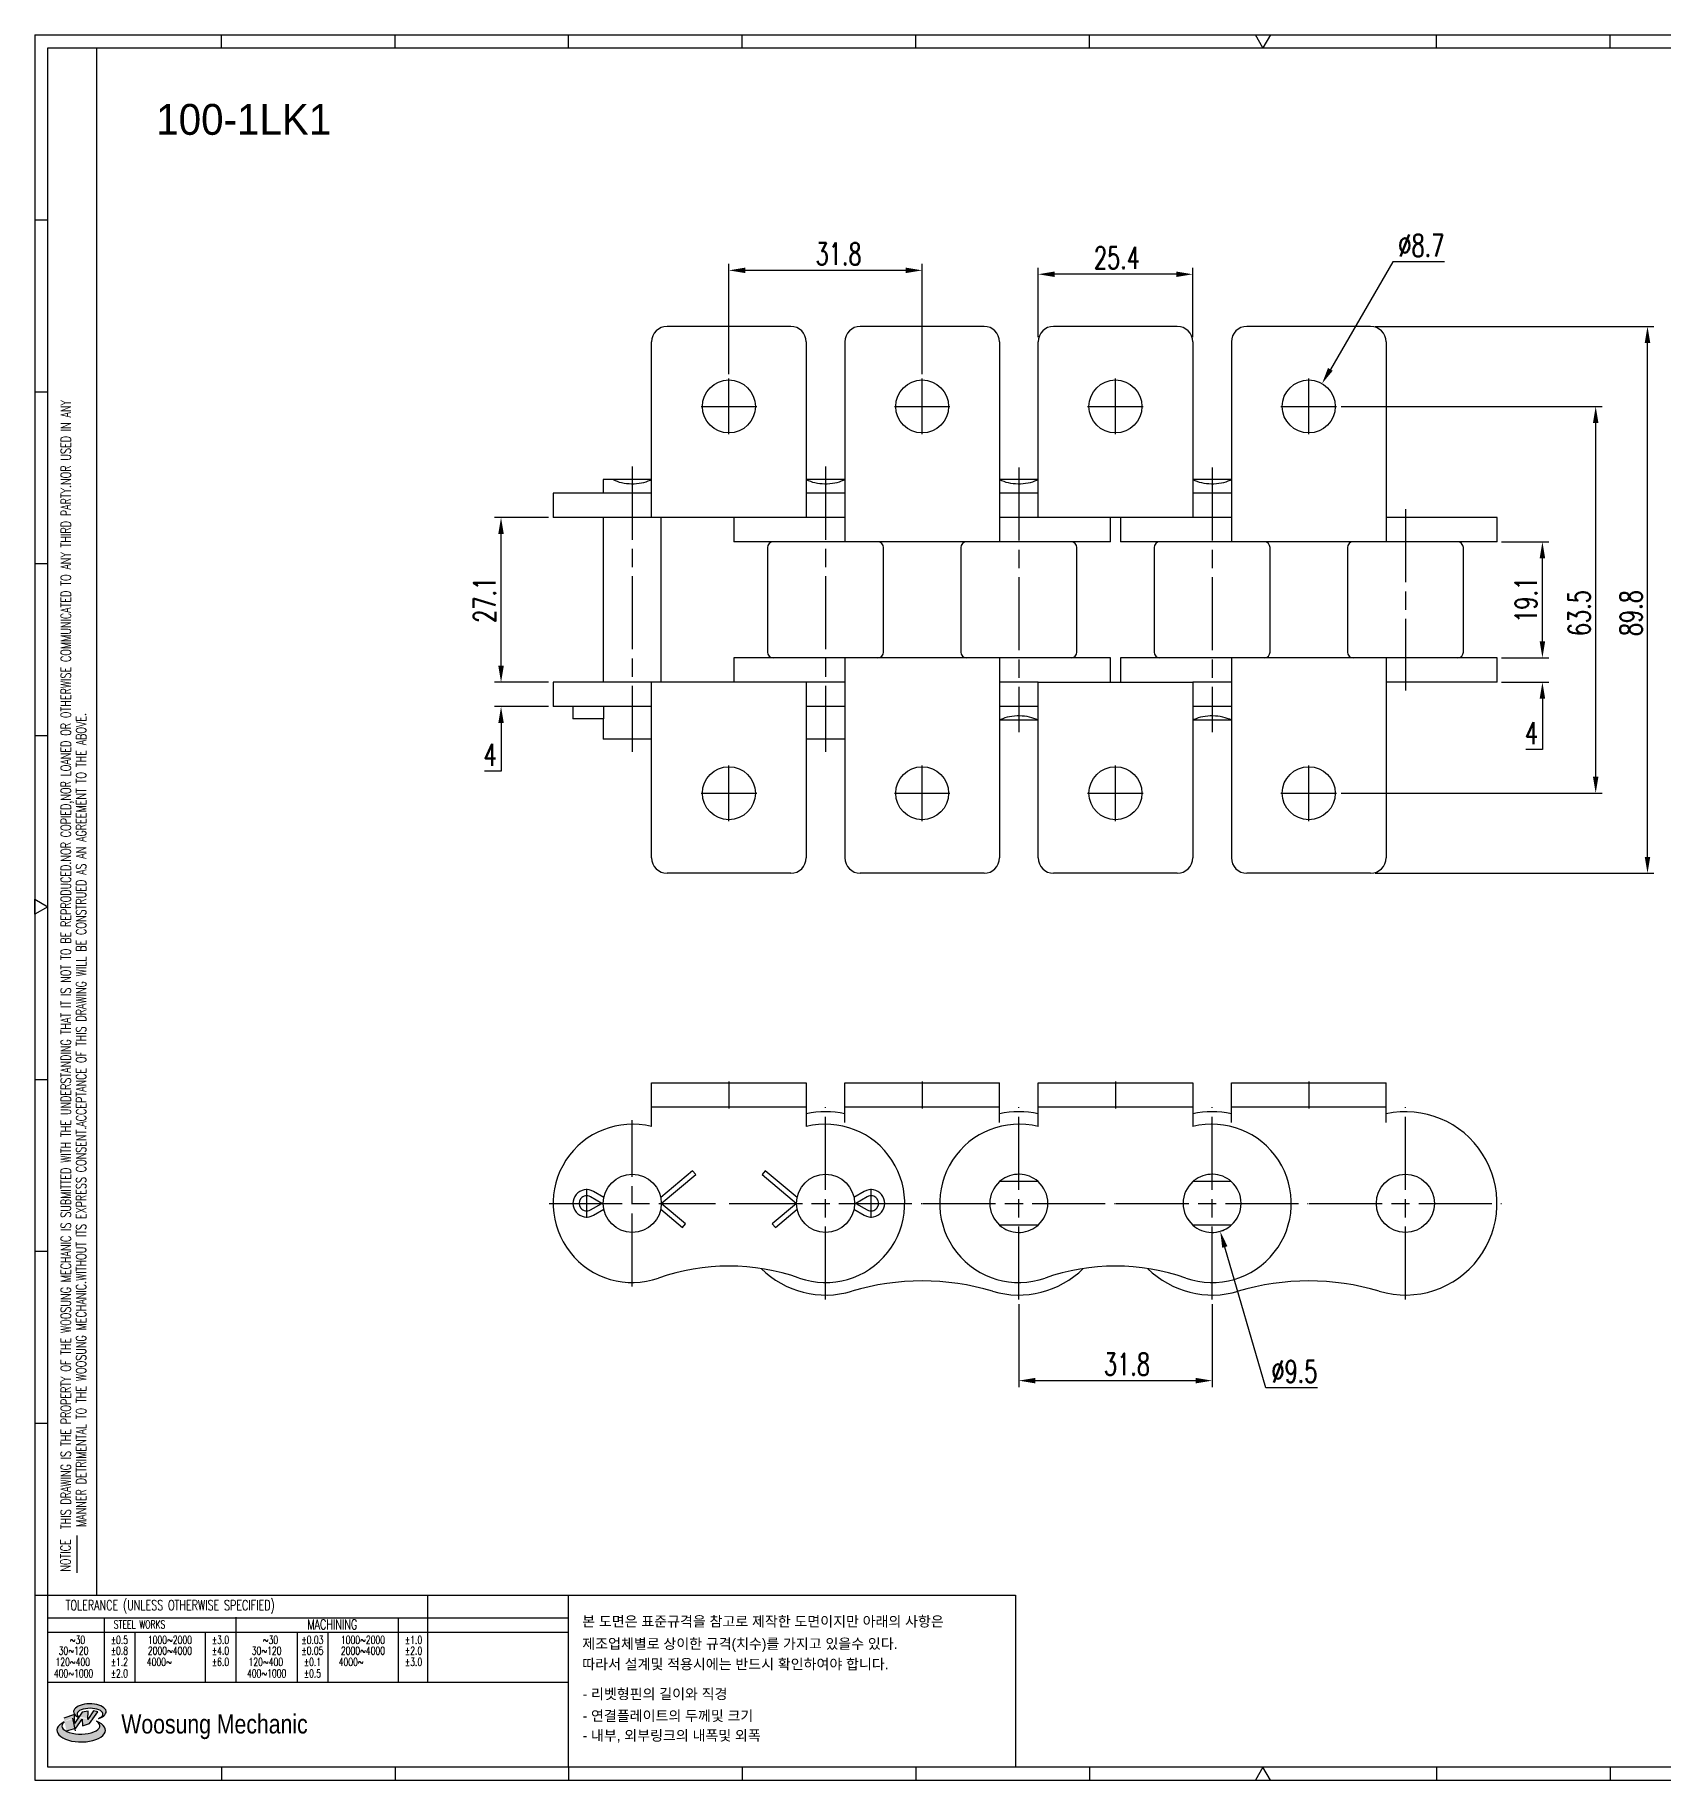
# Model space of a CAD drawing. Header units: millimetres. Extents: x 1614 to 2017, y 59 to 345.
# Drawn here: x 1613.8 to 1881.3, y 58.8 to 345.3 of the extents above; entities that cross this region are included whole.
import ezdxf
from ezdxf.enums import TextEntityAlignment as Align

# ---------------------------------------------------------------- set-up
doc = ezdxf.new("R2010")
doc.units = ezdxf.units.MM
doc.linetypes.add('AM_ISO08W050', pattern=[18, 12, -1.5, 3, -1.5])
doc.layers.get('Defpoints').update_dxf_attribs({"color": 80})
doc.layers.add('CL1', color=140, linetype='AM_ISO08W050', lineweight=25)
doc.layers.add('S-DIM', color=7, linetype='Continuous')
doc.layers.add('도면레이아웃', color=7, linetype='Continuous')
doc.styles.add('HKD_ST2', font='romans.shx', dxfattribs={"width": 0.7, "height": 4, "bigfont": '@extfont2.shx'})
doc.styles.add('HSG', font='SIMPLEX.shx', dxfattribs={"width": 0.7, "bigfont": 'HSG.shx'})
doc.styles.add('MtXpl_', font='Gulim.ttf')
doc.styles.add('SLDTEXTSTYLE4', font='arial.ttf', dxfattribs={"width": 0.8})
doc.dimstyles.new('AP1.5', dxfattribs={"dimscale": 1.5, "dimtxt": 2.4, "dimasz": 1.8, "dimexe": 0.7, "dimexo": 0.5, "dimgap": 0.6, "dimtad": 1, "dimtoh": 1, "dimdec": 1, "dimrnd": 0.01, "dimzin": 9, "dimdsep": 46, "dimtxsty": 'HSG', "dimcen": 0, "dimclrd": 251, "dimclre": 251, "dimclrt": 60, "dimazin": 2, "dimtp": 1, "dimtm": 1, "dimtfac": 0.5, "dimtdec": 1, "dimtofl": 0, "dimtmove": 0, "dimatfit": 3, "dimfxl": 0, "dimtvp": 1, "dimtolj": 2, "dimlwd": -1, "dimlwe": -1, "dimarcsym": 0})

# ---------------------------------------------------------------- blocks, each defined once
blk = doc.blocks.new('MAST')
at = {"layer": '도면레이아웃'}
h = blk.add_hatch(color=10, dxfattribs=at)
h.paths.add_polyline_path([(1.544, 35.177), (1.554, 34.966), (1.779, 35.034), (2.054, 35.422), (1.908, 35.446), (1.728, 35.167), (1.741, 35.439), (1.547, 35.405), (1.292, 35.041), (1.295, 35.33), (0.943, 35.208), (1.03, 34.8), (1.336, 34.885)])
edge = h.paths.add_edge_path()
edge.add_ellipse((1.795, 35.421), major_axis=(-0.53, 0), ratio=0.487785, start_angle=122.3607, end_angle=403.3957)
edge.add_line((1.411, 35.244), (1.419, 35.261))
edge.add_ellipse((1.798, 35.344), major_axis=(-0.423, 0), ratio=0.444396, start_angle=131.5898, end_angle=386.1941, ccw=False)
edge = h.paths.add_edge_path()
edge.add_ellipse((1.512, 34.815), major_axis=(-0.793, 0), ratio=0.480113, start_angle=314.6763, end_angle=590.8521)
edge.add_ellipse((1.501, 34.958), major_axis=(-0.62, 0), ratio=0.43311, start_angle=331.7024, end_angle=574.4249, ccw=False)
at = {"color": 140}
for p, q in [((0, 90.118), (80.15, 90.118)), ((0, 90.118), (0, 33.191)), ((0, 33.191), (80.15, 33.191))]:
    blk.add_line(p, q, dxfattribs=at)
for p, q in [((6.089, 89.693), (6.089, 90.118)), ((11.753, 89.693), (11.753, 90.118)), ((17.418, 89.693), (17.418, 90.118)), ((23.082, 89.693), (23.082, 90.118)), ((28.746, 89.693), (28.746, 90.118)), ((34.411, 89.693), (34.411, 90.118)), ((45.739, 89.693), (45.739, 90.118)), ((51.404, 89.693), (51.404, 90.118)), ((0, 84.085), (0.425, 84.085)), ((0, 78.478), (0.425, 78.478)), ((0, 72.87), (0.425, 72.87)), ((0, 67.262), (0.425, 67.262)), ((0, 56.047), (0.425, 56.047)), ((0, 50.439), (0.425, 50.439)), ((0, 44.832), (0.425, 44.832)), ((1.377, 39.947), (1.377, 41.174)), ((0, 39.224), (0.425, 39.224)), ((6.089, 33.616), (6.089, 33.191)), ((11.753, 33.616), (11.753, 33.191)), ((17.418, 33.616), (17.418, 33.191)), ((23.082, 33.616), (23.082, 33.191)), ((28.746, 33.616), (28.746, 33.191)), ((34.411, 33.616), (34.411, 33.191)), ((45.739, 33.616), (45.739, 33.191)), ((51.404, 33.616), (51.404, 33.191))]:
    blk.add_line(p, q)
at = {"color": 2}
for p, q in [((2.017, 39.224), (2.017, 89.693)), ((0.425, 39.224), (17.418, 39.224)), ((12.816, 39.224), (12.816, 36.382)), ((17.418, 33.616), (17.418, 39.224)), ((0.425, 38.487), (17.418, 38.487)), ((2.257, 38.487), (2.257, 36.382)), ((6.557, 38.5), (6.557, 36.382)), ((11.857, 38.487), (11.857, 36.382)), ((0.425, 38.012), (17.418, 38.012)), ((3.257, 38.012), (3.257, 36.382)), ((5.557, 38.012), (5.557, 36.382)), ((8.557, 38.012), (8.557, 36.382)), ((9.557, 38.026), (9.557, 36.382)), ((0.425, 36.382), (17.418, 36.382))]:
    blk.add_line(p, q, dxfattribs=at)
for points in [[(40.075, 89.693), (39.83, 90.118), (40.32, 90.118)], [(0.425, 61.679), (0, 61.433), (0, 61.924)], [(40.075, 33.616), (39.83, 33.191), (40.32, 33.191)]]:
    blk.add_lwpolyline(points, close=True)
at = {"color": 140}
blk.add_lwpolyline([(0.425, 89.693), (79.725, 89.693), (79.725, 33.616), (0.425, 33.616)], close=True, dxfattribs=at)
at = {"layer": '도면레이아웃'}
for p, q in [((1.295, 35.33), (0.943, 35.208)), ((1.547, 35.405), (1.292, 35.041)), ((1.292, 35.041), (1.295, 35.33)), ((1.741, 35.439), (1.547, 35.405)), ((1.908, 35.446), (1.728, 35.167)), ((1.728, 35.167), (1.741, 35.439)), ((1.779, 35.034), (2.054, 35.422)), ((2.054, 35.422), (1.908, 35.446)), ((1.03, 34.8), (1.336, 34.885)), ((1.224, 35.208), (1.311, 34.8)), ((1.224, 35.208), (1.224, 35.208)), ((1.336, 34.885), (1.544, 35.177)), ((1.419, 35.261), (1.411, 35.244)), ((1.544, 35.177), (1.554, 34.966)), ((1.554, 34.966), (1.779, 35.034))]:
    blk.add_line(p, q, dxfattribs=at)
for centre, major_axis, ratio, start_param, end_param in [((1.795, 35.421), (-0.53, 0), 0.487785, 2.135596, 7.040584), ((1.798, 35.344), (-0.423, 0), 0.444396, 2.296675, 6.740358), ((1.512, 34.815), (-0.793, 0), 0.480113, 5.492138, 10.312315), ((1.501, 34.958), (-0.62, 0), 0.43311, 5.789299, 10.025607)]:
    blk.add_ellipse(centre, major_axis=major_axis, ratio=ratio, start_param=start_param, end_param=end_param, dxfattribs=at)
at = {"color": 6, "style": 'HKD_ST2', "width": 0.7}
for s, p in [(' THIS DRAWING IS THE PROPERTY OF THE WOOSUNG MECHANIC IS SUBMITTED WITH THE UNDERSTANDING THAT IT IS NOT TO BE REPRODUCED.NOR COPIED,NOR LOANED OR OTHERWISE COMMUNICATED TO ANY THIRD PARTY.NOR USED IN ANY', (1.173, 41.217)), ('MANNER DETRIMENTAL TO THE WOOSUNG MECHANIC.WITHOUT ITS EXPRESS CONSENT.ACCEPTANCE OF THIS DRAWING WILL BE CONSTRUED AS AN AGREEMENT TO THE ABOVE.', (1.672, 41.447))]:
    blk.add_text(s, height=0.326266, rotation=90, dxfattribs=at).set_placement(p)
at = {"style": 'HKD_ST2', "width": 0.7}
blk.add_text('NOTICE', height=0.3263, rotation=90, dxfattribs=at).set_placement((1.163, 39.988))
blk.add_text('TOLERANCE (UNLESS OTHERWISE SPECIFIED)', height=0.32627, dxfattribs=at).set_placement((4.417, 38.896), align=Align.MIDDLE_CENTER)
at = {"color": 4, "style": 'HKD_ST2', "width": 0.7}
for s, height, p in [('STEEL WORKS', 0.26101, (3.416, 38.268)), ('MACHINING', 0.3263, (9.707, 38.27)), ('%%P0.5', 0.261, (2.757, 37.762)), ('%%P3.0', 0.261, (6.057, 37.762)), ('%%P0.03', 0.261, (9.057, 37.762)), ('%%P1.0', 0.261, (12.357, 37.762)), ('%%P0.8', 0.261, (2.757, 37.411)), ('%%P1.2', 0.261, (2.757, 37.045)), ('%%P4.0', 0.261, (6.057, 37.411)), ('%%P6.0', 0.261, (6.057, 37.045)), ('%%P0.05', 0.261, (9.057, 37.411)), ('%%P0.1', 0.261, (9.057, 37.045)), ('%%P2.0', 0.261, (12.357, 37.411)), ('%%P3.0', 0.261, (12.357, 37.045)), ('%%P2.0', 0.261, (2.757, 36.67)), ('%%P0.5', 0.261, (9.057, 36.67))]:
    blk.add_text(s, height=height, dxfattribs=at).set_placement(p, align=Align.MIDDLE)
for s, height, p in [('%%12630', 0.261, (1.389, 37.762)), ('1000%%1262000', 0.26101, (4.407, 37.762)), ('%%12630', 0.261, (7.689, 37.762)), ('1000%%1262000', 0.26101, (10.707, 37.762)), ('120%%126400', 0.26101, (1.237, 37.045)), ('30%%126120', 0.261, (1.263, 37.411)), ('4000%%126', 0.261, (4.061, 37.045)), ('2000%%1264000', 0.26101, (4.407, 37.411)), ('120%%126400', 0.26101, (7.537, 37.045)), ('30%%126120', 0.261, (7.563, 37.411)), ('4000%%126', 0.261, (10.321, 37.045)), ('2000%%1264000', 0.26101, (10.707, 37.411)), ('400%%1261000', 0.26101, (1.263, 36.67)), ('400%%1261000', 0.26101, (7.563, 36.67))]:
    blk.add_text(s, height=height, dxfattribs=at).set_placement(p, align=Align.MIDDLE_CENTER)
at = {"color": 1, "style": 'SLDTEXTSTYLE4', "width": 0.8}
blk.add_text('Woosung Mechanic', height=0.61957, dxfattribs=at).set_placement((2.822, 34.711))
blk = doc.blocks.new('*D2')
at = {"layer": 'Defpoints', "color": 0, "transparency": 16777216}
for p in [(1853.98, 243.03), (1861.44, 243.03), (1853.98, 239.03)]:
    blk.add_point(p, dxfattribs=at)
at = {"layer": 'S-DIM', "color": 251, "linetype": 'ByBlock', "transparency": 16777216}
for p, q in [((1861.44, 245.73), (1861.44, 248.43)), ((1854.73, 243.03), (1862.49, 243.03)), ((1854.73, 239.03), (1862.49, 239.03)), ((1861.44, 236.33), (1861.44, 227.97)), ((1861.44, 227.97), (1858.74, 227.97))]:
    blk.add_line(p, q, dxfattribs=at)
at = {"layer": 'S-DIM', "color": 251, "transparency": 16777216}
for points in [[(1860.99, 245.73), (1861.89, 245.73), (1861.44, 243.03)], [(1860.99, 236.33), (1861.89, 236.33), (1861.44, 239.03)]]:
    blk.add_solid(points, dxfattribs=at)
at = {"layer": 'S-DIM', "color": 60, "transparency": 16777216, "insert": (1859.64, 230.67), "char_height": 3.6, "attachment_point": 5, "style": 'HSG'}
blk.add_mtext('\\A2;4', dxfattribs=at)
blk = doc.blocks.new('*D3')
at = {"layer": 'Defpoints', "color": 0, "transparency": 16777216}
for p in [(1853.98, 262.08), (1861.44, 262.08), (1853.98, 243.03)]:
    blk.add_point(p, dxfattribs=at)
at = {"layer": 'S-DIM', "color": 251, "linetype": 'ByBlock', "transparency": 16777216}
for p, q in [((1854.73, 262.08), (1862.49, 262.08)), ((1861.44, 245.73), (1861.44, 259.38)), ((1854.73, 243.03), (1862.49, 243.03))]:
    blk.add_line(p, q, dxfattribs=at)
at = {"layer": 'S-DIM', "color": 251, "transparency": 16777216}
for points in [[(1860.99, 259.38), (1861.89, 259.38), (1861.44, 262.08)], [(1860.99, 245.73), (1861.89, 245.73), (1861.44, 243.03)]]:
    blk.add_solid(points, dxfattribs=at)
at = {"layer": 'S-DIM', "color": 60, "transparency": 16777216, "insert": (1858.74, 252.56), "char_height": 3.6, "attachment_point": 5, "rotation": 90, "style": 'HSG'}
blk.add_mtext('\\A2;19.1', dxfattribs=at)
blk = doc.blocks.new('*D4')
at = {"layer": 'Defpoints', "color": 0, "transparency": 16777216}
for p in [(1827.62, 284.31), (1870.19, 284.31), (1827.62, 220.81)]:
    blk.add_point(p, dxfattribs=at)
at = {"layer": 'S-DIM', "color": 251, "linetype": 'ByBlock', "transparency": 16777216}
for p, q in [((1828.37, 284.31), (1871.24, 284.31)), ((1870.19, 223.51), (1870.19, 281.61)), ((1828.37, 220.81), (1871.24, 220.81))]:
    blk.add_line(p, q, dxfattribs=at)
at = {"layer": 'S-DIM', "color": 251, "transparency": 16777216}
for points in [[(1869.74, 281.61), (1870.64, 281.61), (1870.19, 284.31)], [(1869.74, 223.51), (1870.64, 223.51), (1870.19, 220.81)]]:
    blk.add_solid(points, dxfattribs=at)
at = {"layer": 'S-DIM', "color": 60, "transparency": 16777216, "insert": (1867.49, 250.38), "char_height": 3.6, "attachment_point": 5, "rotation": 90, "style": 'HSG'}
blk.add_mtext('\\A2;63.5', dxfattribs=at)
blk = doc.blocks.new('*D5')
at = {"layer": 'Defpoints', "color": 0, "transparency": 16777216}
for p in [(1833.21, 297.46), (1878.7, 297.46), (1833.21, 207.66)]:
    blk.add_point(p, dxfattribs=at)
at = {"layer": 'S-DIM', "color": 251, "linetype": 'ByBlock', "transparency": 16777216}
for p, q in [((1833.96, 297.46), (1879.75, 297.46)), ((1878.7, 210.36), (1878.7, 294.76)), ((1833.96, 207.66), (1879.75, 207.66))]:
    blk.add_line(p, q, dxfattribs=at)
at = {"layer": 'S-DIM', "color": 251, "transparency": 16777216}
for points in [[(1878.25, 294.76), (1879.15, 294.76), (1878.7, 297.46)], [(1878.25, 210.36), (1879.15, 210.36), (1878.7, 207.66)]]:
    blk.add_solid(points, dxfattribs=at)
at = {"layer": 'S-DIM', "color": 60, "transparency": 16777216, "insert": (1876, 250.38), "char_height": 3.6, "attachment_point": 5, "rotation": 90, "style": 'HSG'}
blk.add_mtext('\\A2;89.8', dxfattribs=at)
blk = doc.blocks.new('*D6')
at = {"layer": 'Defpoints', "color": 0, "transparency": 16777216}
for p in [(1778.6, 306.02), (1778.6, 294.92), (1804, 294.92)]:
    blk.add_point(p, dxfattribs=at)
at = {"layer": 'S-DIM', "color": 251, "linetype": 'ByBlock', "transparency": 16777216}
for p, q in [((1778.6, 295.67), (1778.6, 307.07)), ((1804, 295.67), (1804, 307.07)), ((1801.3, 306.02), (1781.3, 306.02))]:
    blk.add_line(p, q, dxfattribs=at)
at = {"layer": 'S-DIM', "color": 251, "transparency": 16777216}
for points in [[(1781.3, 306.47), (1781.3, 305.57), (1778.6, 306.02)], [(1801.3, 306.47), (1801.3, 305.57), (1804, 306.02)]]:
    blk.add_solid(points, dxfattribs=at)
at = {"layer": 'S-DIM', "color": 60, "transparency": 16777216, "insert": (1791.54, 308.72), "char_height": 3.6, "attachment_point": 5, "style": 'HSG'}
blk.add_mtext('\\A2;25.4', dxfattribs=at)
blk = doc.blocks.new('*D7')
at = {"layer": 'Defpoints', "color": 0, "transparency": 16777216}
for p in [(1690.37, 239.03), (1698.93, 239.03), (1698.93, 235.03)]:
    blk.add_point(p, dxfattribs=at)
at = {"layer": 'S-DIM', "color": 251, "linetype": 'ByBlock', "transparency": 16777216}
for p, q in [((1690.37, 241.73), (1690.37, 244.43)), ((1698.18, 239.03), (1689.32, 239.03)), ((1698.18, 235.03), (1689.32, 235.03)), ((1690.37, 232.33), (1690.37, 224.42)), ((1690.37, 224.42), (1687.67, 224.42))]:
    blk.add_line(p, q, dxfattribs=at)
at = {"layer": 'S-DIM', "color": 251, "transparency": 16777216}
for points in [[(1689.92, 241.73), (1690.82, 241.73), (1690.37, 239.03)], [(1689.92, 232.33), (1690.82, 232.33), (1690.37, 235.03)]]:
    blk.add_solid(points, dxfattribs=at)
at = {"layer": 'S-DIM', "color": 60, "transparency": 16777216, "insert": (1688.57, 227.12), "char_height": 3.6, "attachment_point": 5, "style": 'HSG'}
blk.add_mtext('\\A2;4', dxfattribs=at)
blk = doc.blocks.new('*D8')
at = {"layer": 'Defpoints', "color": 0, "transparency": 16777216}
for p in [(1690.37, 266.08), (1698.93, 266.08), (1698.93, 239.03)]:
    blk.add_point(p, dxfattribs=at)
at = {"layer": 'S-DIM', "color": 251, "linetype": 'ByBlock', "transparency": 16777216}
for p, q in [((1698.18, 266.08), (1689.32, 266.08)), ((1690.37, 241.73), (1690.37, 263.38)), ((1698.18, 239.03), (1689.32, 239.03))]:
    blk.add_line(p, q, dxfattribs=at)
at = {"layer": 'S-DIM', "color": 251, "transparency": 16777216}
for points in [[(1689.92, 263.38), (1690.82, 263.38), (1690.37, 266.08)], [(1689.92, 241.73), (1690.82, 241.73), (1690.37, 239.03)]]:
    blk.add_solid(points, dxfattribs=at)
at = {"layer": 'S-DIM', "color": 60, "transparency": 16777216, "insert": (1687.67, 252.56), "char_height": 3.6, "attachment_point": 5, "rotation": 90, "style": 'HSG'}
blk.add_mtext('\\A2;27.1', dxfattribs=at)
blk = doc.blocks.new('*D9')
at = {"layer": 'Defpoints', "color": 0, "transparency": 16777216}
for p in [(1775.43, 137.66), (1807.18, 137.66), (1807.18, 124.35)]:
    blk.add_point(p, dxfattribs=at)
at = {"layer": 'S-DIM', "color": 251, "linetype": 'ByBlock', "transparency": 16777216}
for p, q in [((1775.43, 136.91), (1775.43, 123.3)), ((1807.18, 136.91), (1807.18, 123.3)), ((1778.13, 124.35), (1804.48, 124.35))]:
    blk.add_line(p, q, dxfattribs=at)
at = {"layer": 'S-DIM', "color": 251, "transparency": 16777216}
for points in [[(1778.13, 124.8), (1778.13, 123.9), (1775.43, 124.35)], [(1804.48, 124.8), (1804.48, 123.9), (1807.18, 124.35)]]:
    blk.add_solid(points, dxfattribs=at)
at = {"layer": 'S-DIM', "color": 60, "transparency": 16777216, "insert": (1793.19, 127.05), "char_height": 3.6, "attachment_point": 5, "style": 'HSG'}
blk.add_mtext('\\A2;31.8', dxfattribs=at)
blk = doc.blocks.new('*D14')
at = {"layer": 'Defpoints', "color": 0, "transparency": 16777216}
for p in [(1805.84, 158.04), (1808.51, 148.88)]:
    blk.add_point(p, dxfattribs=at)
at = {"layer": 'S-DIM', "color": 251, "linetype": 'ByBlock', "transparency": 16777216}
for p, q in [((1816.02, 123.16), (1809.27, 146.29)), ((1824.48, 123.16), (1816.02, 123.16))]:
    blk.add_line(p, q, dxfattribs=at)
blk.add_arc((1807.18, 153.46), 4.77, 273.6656, 302.4009, dxfattribs=at)
at = {"layer": 'S-DIM', "color": 251, "transparency": 16777216}
blk.add_solid([(1809.7, 146.42), (1808.84, 146.16), (1808.51, 148.88)], dxfattribs=at)
at = {"layer": 'S-DIM', "color": 60, "transparency": 16777216, "insert": (1820.7, 125.86), "char_height": 3.6, "attachment_point": 5, "style": 'HSG'}
blk.add_mtext('\\A2;∅9.5', dxfattribs=at)
blk = doc.blocks.new('*D15')
at = {"layer": 'Defpoints', "color": 0, "transparency": 16777216}
for p in [(1825.24, 288.07), (1820.86, 280.55)]:
    blk.add_point(p, dxfattribs=at)
at = {"layer": 'S-DIM', "color": 251, "linetype": 'ByBlock', "transparency": 16777216}
for p, q in [((1836.87, 308.05), (1826.6, 290.4)), ((1845.33, 308.05), (1836.87, 308.05))]:
    blk.add_line(p, q, dxfattribs=at)
at = {"layer": 'S-DIM', "color": 251, "transparency": 16777216}
blk.add_solid([(1826.21, 290.63), (1826.99, 290.18), (1825.24, 288.07)], dxfattribs=at)
at = {"layer": 'S-DIM', "color": 60, "transparency": 16777216, "insert": (1841.55, 310.75), "char_height": 3.6, "attachment_point": 5, "style": 'HSG'}
blk.add_mtext('\\A2;∅8.7', dxfattribs=at)
blk = doc.blocks.new('*D16')
at = {"layer": 'Defpoints', "color": 0, "transparency": 16777216}
for p in [(1727.8, 306.66), (1727.8, 288.88), (1759.55, 288.88)]:
    blk.add_point(p, dxfattribs=at)
at = {"layer": 'S-DIM', "color": 251, "linetype": 'ByBlock', "transparency": 16777216}
for p, q in [((1727.8, 289.63), (1727.8, 307.71)), ((1756.85, 306.66), (1730.5, 306.66)), ((1759.55, 289.63), (1759.55, 307.71))]:
    blk.add_line(p, q, dxfattribs=at)
at = {"layer": 'S-DIM', "color": 251, "transparency": 16777216}
for points in [[(1730.5, 307.11), (1730.5, 306.21), (1727.8, 306.66)], [(1756.85, 307.11), (1756.85, 306.21), (1759.55, 306.66)]]:
    blk.add_solid(points, dxfattribs=at)
at = {"layer": 'S-DIM', "color": 60, "transparency": 16777216, "insert": (1745.82, 309.36), "char_height": 3.6, "attachment_point": 5, "style": 'HSG'}
blk.add_mtext('\\A2;31.8', dxfattribs=at)

msp = doc.modelspace()

# ---------------------------------------------------------------- linework, layer by layer
for p, q in [((1737.96, 297.46), (1717.64, 297.46)), ((1769.71, 297.46), (1749.39, 297.46)), ((1801.46, 297.46), (1781.14, 297.46)), ((1833.21, 297.46), (1812.89, 297.46)), ((1715.1, 266.08), (1715.1, 294.92)), ((1740.5, 294.92), (1740.5, 266.08)), ((1746.85, 294.92), (1746.85, 262.08)), ((1772.25, 294.92), (1772.25, 262.08)), ((1778.6, 266.08), (1778.6, 294.92)), ((1804, 294.92), (1804, 266.08)), ((1810.35, 294.92), (1810.35, 262.08)), ((1835.75, 294.92), (1835.75, 262.08)), ((1715.08, 272.31), (1707.16, 272.31)), ((1707.16, 272.31), (1707.16, 270.08)), ((1708.77, 272.31), (1709.09, 272.16)), ((1714.9, 272.22), (1715.08, 272.31)), ((1740.52, 272.31), (1740.84, 272.16)), ((1746.83, 272.31), (1740.52, 272.31)), ((1746.65, 272.22), (1746.83, 272.31)), ((1772.27, 272.31), (1772.59, 272.16)), ((1778.58, 272.31), (1772.27, 272.31)), ((1778.4, 272.22), (1778.58, 272.31)), ((1804.02, 272.31), (1804.34, 272.16)), ((1810.33, 272.31), (1804.02, 272.31)), ((1810.15, 272.22), (1810.33, 272.31)), ((1715.1, 270.08), (1698.93, 270.08)), ((1698.93, 270.08), (1698.93, 266.08)), ((1709.09, 272.16), (1709.44, 272.02)), ((1709.44, 272.02), (1709.8, 271.91)), ((1709.8, 271.91), (1710.18, 271.81)), ((1710.18, 271.81), (1710.58, 271.73)), ((1710.58, 271.73), (1710.98, 271.68)), ((1710.98, 271.68), (1711.39, 271.64)), ((1711.39, 271.64), (1711.81, 271.62)), ((1711.81, 271.62), (1712.22, 271.63)), ((1712.22, 271.63), (1712.64, 271.65)), ((1712.64, 271.65), (1713.05, 271.7)), ((1713.05, 271.7), (1713.45, 271.76)), ((1713.45, 271.76), (1713.83, 271.85)), ((1713.83, 271.85), (1714.21, 271.96)), ((1714.21, 271.96), (1714.56, 272.08)), ((1714.56, 272.08), (1714.9, 272.22)), ((1746.85, 270.08), (1740.5, 270.08)), ((1740.84, 272.16), (1741.19, 272.02)), ((1741.19, 272.02), (1741.55, 271.91)), ((1741.55, 271.91), (1741.93, 271.81)), ((1741.93, 271.81), (1742.33, 271.73)), ((1742.33, 271.73), (1742.73, 271.68)), ((1742.73, 271.68), (1743.14, 271.64)), ((1743.14, 271.64), (1743.56, 271.62)), ((1743.56, 271.62), (1743.97, 271.63)), ((1743.97, 271.63), (1744.39, 271.65)), ((1744.39, 271.65), (1744.8, 271.7)), ((1744.8, 271.7), (1745.2, 271.76)), ((1745.2, 271.76), (1745.58, 271.85)), ((1745.58, 271.85), (1745.96, 271.96)), ((1745.96, 271.96), (1746.31, 272.08)), ((1746.31, 272.08), (1746.65, 272.22)), ((1778.6, 270.08), (1772.25, 270.08)), ((1772.59, 272.16), (1772.94, 272.02)), ((1772.94, 272.02), (1773.3, 271.91)), ((1773.3, 271.91), (1773.68, 271.81)), ((1773.68, 271.81), (1774.08, 271.73)), ((1774.08, 271.73), (1774.48, 271.68)), ((1774.48, 271.68), (1774.89, 271.64)), ((1774.89, 271.64), (1775.31, 271.62)), ((1775.31, 271.62), (1775.72, 271.63)), ((1775.72, 271.63), (1776.14, 271.65)), ((1776.14, 271.65), (1776.55, 271.7)), ((1776.55, 271.7), (1776.95, 271.76)), ((1776.95, 271.76), (1777.33, 271.85)), ((1777.33, 271.85), (1777.71, 271.96)), ((1777.71, 271.96), (1778.06, 272.08)), ((1778.06, 272.08), (1778.4, 272.22)), ((1810.35, 270.08), (1804, 270.08)), ((1804.34, 272.16), (1804.69, 272.02)), ((1804.69, 272.02), (1805.05, 271.91)), ((1805.05, 271.91), (1805.43, 271.81)), ((1805.43, 271.81), (1805.83, 271.73)), ((1805.83, 271.73), (1806.23, 271.68)), ((1806.23, 271.68), (1806.64, 271.64)), ((1806.64, 271.64), (1807.06, 271.62)), ((1807.06, 271.62), (1807.47, 271.63)), ((1807.47, 271.63), (1807.89, 271.65)), ((1807.89, 271.65), (1808.3, 271.7)), ((1808.3, 271.7), (1808.7, 271.76)), ((1808.7, 271.76), (1809.08, 271.85)), ((1809.08, 271.85), (1809.46, 271.96)), ((1809.46, 271.96), (1809.81, 272.08)), ((1809.81, 272.08), (1810.15, 272.22)), ((1740.5, 266.08), (1698.93, 266.08)), ((1707.16, 266.08), (1707.16, 239.03)), ((1716.7, 239.03), (1716.7, 266.08)), ((1728.63, 266.08), (1728.63, 262.08)), ((1746.85, 266.08), (1740.5, 266.08)), ((1778.6, 266.08), (1772.25, 266.08)), ((1804, 266.08), (1778.6, 266.08)), ((1790.48, 262.08), (1790.48, 266.08)), ((1792.13, 266.08), (1792.13, 262.08)), ((1810.35, 266.08), (1804, 266.08)), ((1853.98, 266.08), (1835.75, 266.08)), ((1853.98, 262.08), (1853.98, 266.08)), ((1790.48, 262.08), (1728.63, 262.08)), ((1734.15, 261.13), (1734.15, 243.99)), ((1753.2, 243.99), (1753.2, 261.13)), ((1765.9, 261.13), (1765.9, 243.99)), ((1784.95, 243.99), (1784.95, 261.13)), ((1853.98, 262.08), (1792.13, 262.08)), ((1797.65, 261.13), (1797.65, 243.99)), ((1816.7, 243.99), (1816.7, 261.13)), ((1829.4, 261.13), (1829.4, 243.99)), ((1848.45, 243.99), (1848.45, 261.13)), ((1728.63, 243.03), (1728.63, 239.03)), ((1790.48, 243.03), (1728.63, 243.03)), ((1746.85, 243.03), (1746.85, 210.2)), ((1772.25, 243.03), (1772.25, 210.2)), ((1790.48, 239.03), (1790.48, 243.03)), ((1792.13, 243.03), (1792.13, 239.03)), ((1853.98, 243.03), (1792.13, 243.03)), ((1810.35, 243.03), (1810.35, 210.2)), ((1835.75, 243.03), (1835.75, 210.2)), ((1853.98, 239.03), (1853.98, 243.03)), ((1740.5, 239.03), (1698.93, 239.03)), ((1698.93, 239.03), (1698.93, 235.03)), ((1715.1, 210.2), (1715.1, 239.03)), ((1746.85, 239.03), (1740.5, 239.03)), ((1740.5, 239.03), (1740.5, 210.2)), ((1778.6, 239.03), (1772.25, 239.03)), ((1778.6, 210.2), (1778.6, 239.03)), ((1778.6, 239.03), (1804, 239.03)), ((1810.35, 239.03), (1804, 239.03)), ((1804, 239.03), (1804, 210.2)), ((1853.98, 239.03), (1835.75, 239.03)), ((1715.1, 235.03), (1698.93, 235.03)), ((1702.19, 235.03), (1702.19, 233.03)), ((1707.26, 233.03), (1707.26, 235.03)), ((1746.85, 235.03), (1740.5, 235.03)), ((1778.6, 235.03), (1772.25, 235.03)), ((1810.35, 235.03), (1804, 235.03)), ((1707.26, 233.03), (1702.19, 233.03)), ((1707.16, 233.03), (1707.16, 229.71)), ((1772.45, 232.9), (1772.27, 232.81)), ((1778.58, 232.81), (1772.27, 232.81)), ((1772.79, 233.04), (1772.45, 232.9)), ((1773.14, 233.16), (1772.79, 233.04)), ((1773.52, 233.27), (1773.14, 233.16)), ((1773.9, 233.35), (1773.52, 233.27)), ((1774.3, 233.42), (1773.9, 233.35)), ((1774.71, 233.47), (1774.3, 233.42)), ((1775.13, 233.49), (1774.71, 233.47)), ((1775.54, 233.5), (1775.13, 233.49)), ((1775.96, 233.48), (1775.54, 233.5)), ((1776.37, 233.44), (1775.96, 233.48)), ((1776.77, 233.39), (1776.37, 233.44)), ((1777.17, 233.31), (1776.77, 233.39)), ((1777.55, 233.21), (1777.17, 233.31)), ((1777.91, 233.09), (1777.55, 233.21)), ((1778.26, 232.96), (1777.91, 233.09)), ((1778.58, 232.81), (1778.26, 232.96)), ((1804.2, 232.9), (1804.02, 232.81)), ((1810.33, 232.81), (1804.02, 232.81)), ((1804.54, 233.04), (1804.2, 232.9)), ((1804.89, 233.16), (1804.54, 233.04)), ((1805.27, 233.27), (1804.89, 233.16)), ((1805.65, 233.35), (1805.27, 233.27)), ((1806.05, 233.42), (1805.65, 233.35)), ((1806.46, 233.47), (1806.05, 233.42)), ((1806.88, 233.49), (1806.46, 233.47)), ((1807.29, 233.5), (1806.88, 233.49)), ((1807.71, 233.48), (1807.29, 233.5)), ((1808.12, 233.44), (1807.71, 233.48)), ((1808.52, 233.39), (1808.12, 233.44)), ((1808.92, 233.31), (1808.52, 233.39)), ((1809.3, 233.21), (1808.92, 233.31)), ((1809.66, 233.09), (1809.3, 233.21)), ((1810.01, 232.96), (1809.66, 233.09)), ((1810.33, 232.81), (1810.01, 232.96)), ((1715.1, 229.71), (1707.16, 229.71)), ((1746.85, 229.71), (1740.5, 229.71)), ((1737.96, 207.66), (1717.64, 207.66)), ((1769.71, 207.66), (1749.39, 207.66)), ((1801.46, 207.66), (1781.14, 207.66)), ((1833.21, 207.66), (1812.89, 207.66)), ((1715.1, 173.26), (1740.5, 173.26)), ((1715.1, 166.07), (1715.1, 173.26)), ((1740.5, 173.26), (1740.5, 166.07)), ((1746.85, 166.72), (1746.85, 173.26)), ((1746.85, 173.26), (1772.25, 173.26)), ((1772.25, 166.72), (1772.25, 173.26)), ((1778.6, 166.07), (1778.6, 173.26)), ((1778.6, 173.26), (1804, 173.26)), ((1804, 173.26), (1804, 166.07)), ((1810.35, 166.72), (1810.35, 173.26)), ((1810.35, 173.26), (1835.75, 173.26)), ((1835.75, 166.72), (1835.75, 173.26)), ((1740.5, 169.26), (1715.1, 169.26)), ((1772.25, 169.26), (1746.85, 169.26)), ((1804, 169.26), (1778.6, 169.26)), ((1835.75, 169.26), (1810.35, 169.26)), ((1721.83, 158.82), (1716.6, 154.43)), ((1716.7, 153.46), (1722.35, 158.2)), ((1722.35, 158.2), (1721.83, 158.82)), ((1733.77, 158.82), (1733.25, 158.2)), ((1733.25, 158.2), (1738.91, 153.46)), ((1739.01, 154.43), (1733.77, 158.82)), ((1773.14, 157.65), (1772.79, 157.44)), ((1773.52, 157.83), (1773.14, 157.65)), ((1773.9, 157.98), (1773.52, 157.83)), ((1774.3, 158.1), (1773.9, 157.98)), ((1774.71, 158.18), (1774.3, 158.1)), ((1775.13, 158.22), (1774.71, 158.18)), ((1775.54, 158.23), (1775.13, 158.22)), ((1775.96, 158.2), (1775.54, 158.23)), ((1776.37, 158.14), (1775.96, 158.2)), ((1776.77, 158.04), (1776.37, 158.14)), ((1777.17, 157.9), (1776.77, 158.04)), ((1777.55, 157.73), (1777.17, 157.9)), ((1777.91, 157.53), (1777.55, 157.73)), ((1804.89, 157.65), (1804.54, 157.44)), ((1805.27, 157.83), (1804.89, 157.65)), ((1805.65, 157.98), (1805.27, 157.83)), ((1806.05, 158.1), (1805.65, 157.98)), ((1806.46, 158.18), (1806.05, 158.1)), ((1806.88, 158.22), (1806.46, 158.18)), ((1807.29, 158.23), (1806.88, 158.22)), ((1807.71, 158.2), (1807.29, 158.23)), ((1808.12, 158.14), (1807.71, 158.2)), ((1808.52, 158.04), (1808.12, 158.14)), ((1808.92, 157.9), (1808.52, 158.04)), ((1809.3, 157.73), (1808.92, 157.9)), ((1809.66, 157.53), (1809.3, 157.73)), ((1707.26, 154.43), (1705.56, 155.41)), ((1750.04, 155.41), (1748.35, 154.43)), ((1772.45, 157.19), (1772.27, 157.04)), ((1778.58, 157.04), (1772.27, 157.04)), ((1772.79, 157.44), (1772.45, 157.19)), ((1778.26, 157.3), (1777.91, 157.53)), ((1778.58, 157.04), (1778.26, 157.3)), ((1804.2, 157.19), (1804.02, 157.04)), ((1810.33, 157.04), (1804.02, 157.04)), ((1804.54, 157.44), (1804.2, 157.19)), ((1810.01, 157.3), (1809.66, 157.53)), ((1810.33, 157.04), (1810.01, 157.3)), ((1706.93, 153.46), (1705.06, 154.54)), ((1705.06, 152.38), (1706.93, 153.46)), ((1705.56, 151.51), (1707.26, 152.49)), ((1716.6, 152.49), (1720.16, 149.5)), ((1720.68, 150.12), (1716.7, 153.46)), ((1738.91, 153.46), (1734.92, 150.12)), ((1735.44, 149.5), (1739.01, 152.49)), ((1748.35, 152.49), (1750.04, 151.51)), ((1750.54, 154.54), (1748.67, 153.46)), ((1748.67, 153.46), (1750.54, 152.38)), ((1720.16, 149.5), (1720.68, 150.12)), ((1734.92, 150.12), (1735.44, 149.5)), ((1772.27, 149.88), (1772.59, 149.62)), ((1778.58, 149.88), (1772.27, 149.88)), ((1772.59, 149.62), (1772.94, 149.39)), ((1772.94, 149.39), (1773.3, 149.19)), ((1773.3, 149.19), (1773.68, 149.02)), ((1773.68, 149.02), (1774.08, 148.89)), ((1776.95, 148.94), (1777.33, 149.09)), ((1777.33, 149.09), (1777.71, 149.27)), ((1777.71, 149.27), (1778.06, 149.49)), ((1778.06, 149.49), (1778.4, 149.73)), ((1778.4, 149.73), (1778.58, 149.88)), ((1804.02, 149.88), (1804.34, 149.62)), ((1810.33, 149.88), (1804.02, 149.88)), ((1804.34, 149.62), (1804.69, 149.39)), ((1804.69, 149.39), (1805.05, 149.19)), ((1805.05, 149.19), (1805.43, 149.02)), ((1805.43, 149.02), (1805.83, 148.89)), ((1808.7, 148.94), (1809.08, 149.09)), ((1809.08, 149.09), (1809.46, 149.27)), ((1809.46, 149.27), (1809.81, 149.49)), ((1809.81, 149.49), (1810.15, 149.73)), ((1810.15, 149.73), (1810.33, 149.88)), ((1774.08, 148.89), (1774.48, 148.79)), ((1774.48, 148.79), (1774.89, 148.72)), ((1774.89, 148.72), (1775.31, 148.69)), ((1775.31, 148.69), (1775.72, 148.7)), ((1775.72, 148.7), (1776.14, 148.75)), ((1776.14, 148.75), (1776.55, 148.83)), ((1776.55, 148.83), (1776.95, 148.94)), ((1805.83, 148.89), (1806.23, 148.79)), ((1806.23, 148.79), (1806.64, 148.72)), ((1806.64, 148.72), (1807.06, 148.69)), ((1807.06, 148.69), (1807.47, 148.7)), ((1807.47, 148.7), (1807.89, 148.75)), ((1807.89, 148.75), (1808.3, 148.83)), ((1808.3, 148.83), (1808.7, 148.94))]:
    msp.add_line(p, q)
at = {"color": 140}
msp.add_lwpolyline([(1701.47, 89.13), (1774.87, 89.13), (1774.87, 60.9), (1701.47, 60.9)], close=True, dxfattribs=at)
for centre, radius in [((1727.8, 284.31), 4.35), ((1759.55, 284.31), 4.35), ((1791.3, 284.31), 4.35), ((1823.05, 284.31), 4.35), ((1727.8, 220.81), 4.35), ((1759.55, 220.81), 4.35), ((1791.3, 220.81), 4.35), ((1823.05, 220.81), 4.35), ((1711.93, 153.46), 4.77), ((1743.68, 153.46), 4.77), ((1838.93, 153.46), 4.77)]:
    msp.add_circle(centre, radius)
for centre, radius, start, end in [((1717.64, 294.92), 2.54, 90, 180), ((1737.96, 294.92), 2.54, 0, 90), ((1749.39, 294.92), 2.54, 90, 180), ((1769.71, 294.92), 2.54, 0, 90), ((1781.14, 294.92), 2.54, 90, 180), ((1801.46, 294.92), 2.54, 0, 90), ((1812.89, 294.92), 2.54, 90, 180), ((1833.21, 294.92), 2.54, 0, 90), ((1735.1, 261.13), 0.953, 90, 180), ((1752.25, 261.13), 0.952, 0, 90), ((1766.85, 261.13), 0.952, 90, 180), ((1784, 261.13), 0.953, 0, 90), ((1798.6, 261.13), 0.953, 90, 180), ((1815.75, 261.13), 0.953, 0, 90), ((1830.35, 261.13), 0.953, 90, 180), ((1847.5, 261.13), 0.952, 0, 90), ((1735.1, 243.99), 0.952, 180, 270), ((1752.25, 243.99), 0.952, 270, 0), ((1766.85, 243.99), 0.953, 180, 270), ((1784, 243.99), 0.953, 270, 0), ((1798.6, 243.99), 0.953, 180, 270), ((1815.75, 243.99), 0.953, 270, 0), ((1830.35, 243.99), 0.953, 180, 270), ((1847.5, 243.99), 0.953, 270, 360), ((1717.64, 210.2), 2.54, 180, 270), ((1737.96, 210.2), 2.54, 270, 0), ((1749.39, 210.2), 2.54, 180, 270), ((1769.71, 210.2), 2.54, 270, 0), ((1781.14, 210.2), 2.54, 180, 270), ((1801.46, 210.2), 2.54, 270, 0), ((1812.89, 210.2), 2.54, 180, 270), ((1833.21, 210.2), 2.54, 270, 0), ((1711.93, 153.46), 13, 75.8636, 289.3747), ((1743.68, 153.46), 13, 250.6253, 104.1364), ((1743.68, 153.46), 15.05, 77.8212, 102.1788), ((1775.43, 153.46), 13, 75.8636, 289.3747), ((1775.43, 153.46), 15.05, 77.8212, 102.1788), ((1807.18, 153.46), 13, 250.6253, 104.1364), ((1807.18, 153.46), 15.05, 77.8212, 102.1788), ((1838.93, 153.46), 15.05, 253.3852, 102.1788), ((1704.44, 153.46), 2.25, 60, 300), ((1751.16, 153.46), 2.25, 240, 120), ((1775.43, 153.46), 4.77, 131.4096, 228.5904), ((1775.43, 153.46), 4.77, 311.4096, 48.5904), ((1807.18, 153.46), 4.77, 131.4096, 228.5904), ((1807.18, 153.46), 4.77, 311.4096, 48.5904), ((1704.44, 153.46), 1.25, 60, 300), ((1751.16, 153.46), 1.25, 240, 120), ((1727.8, 108.32), 34.85, 70.6253, 109.3747), ((1743.68, 153.46), 15.05, 225.2753, 286.6148), ((1759.55, 100.26), 40.47, 73.3852, 106.6148), ((1775.43, 153.46), 15.05, 253.3852, 314.7247), ((1791.3, 108.32), 34.85, 70.6253, 109.3747), ((1807.18, 153.46), 15.05, 225.2753, 286.6148), ((1823.05, 100.26), 40.47, 73.3852, 106.6148)]:
    msp.add_arc(centre, radius, start, end)
at = {"layer": 'CL1'}
for p, q in [((1727.8, 279.74), (1727.8, 288.88)), ((1759.55, 279.74), (1759.55, 288.88)), ((1791.3, 279.74), (1791.3, 288.88)), ((1823.05, 279.74), (1823.05, 288.88)), ((1723.23, 284.31), (1732.37, 284.31)), ((1754.98, 284.31), (1764.12, 284.31)), ((1786.73, 284.31), (1795.87, 284.31)), ((1818.48, 284.31), (1827.62, 284.31)), ((1711.93, 274.44), (1711.93, 227.58)), ((1743.68, 274.44), (1743.68, 227.58)), ((1775.43, 274.28), (1775.43, 230.83)), ((1807.18, 274.28), (1807.18, 230.83)), ((1838.93, 267.44), (1838.93, 237.68)), ((1727.8, 216.24), (1727.8, 225.38)), ((1759.55, 216.24), (1759.55, 225.38)), ((1791.3, 216.24), (1791.3, 225.38)), ((1823.05, 216.24), (1823.05, 225.38)), ((1723.23, 220.81), (1732.37, 220.81)), ((1754.98, 220.81), (1764.12, 220.81)), ((1786.73, 220.81), (1795.87, 220.81)), ((1818.48, 220.81), (1827.62, 220.81)), ((1727.8, 173.46), (1727.8, 169.06)), ((1759.55, 173.46), (1759.55, 169.06)), ((1791.3, 173.46), (1791.3, 169.06)), ((1823.05, 173.46), (1823.05, 169.06)), ((1743.68, 137.66), (1743.68, 169.26)), ((1775.43, 137.66), (1775.43, 169.26)), ((1807.18, 137.66), (1807.18, 169.26)), ((1838.93, 137.66), (1838.93, 169.26)), ((1711.93, 139.81), (1711.93, 167.11)), ((1704.44, 151.1), (1704.44, 155.82)), ((1751.16, 151.1), (1751.16, 155.82)), ((1698.28, 153.46), (1725.58, 153.46)), ((1727.87, 153.46), (1759.48, 153.46)), ((1759.62, 153.46), (1791.23, 153.46)), ((1791.37, 153.46), (1822.98, 153.46)), ((1823.12, 153.46), (1854.73, 153.46))]:
    msp.add_line(p, q, dxfattribs=at)

# ---------------------------------------------------------------- block references
at = {"color": 140, "xscale": 5.033947484968212, "yscale": 5.033947484968212, "zscale": 5.033947484968212}
msp.add_blockref('MAST', (1613.79, -108.32), dxfattribs=at)

# ---------------------------------------------------------------- texts
at = {"color": 254, "style": 'MtXpl_'}
msp.add_text('100-1LK1', height=5.066, dxfattribs=at).set_placement((1633.73, 328.92))
at = {"color": 140, "style": 'MtXpl_'}
for s, p in [('본 도면은 표준규격을 참고로 제작한 도면이지만 아래의 사항은', (1703.71, 83.98)), ('제조업체별로 상이한 규격(치수)를 가지고 있을수 있다.', (1703.71, 80.31)), ('따라서 설계및 적용시에는 반드시 확인하여야 합니다.', (1703.71, 76.96)), ('- 리벳형핀의 길이와 직경', (1703.8, 72.06)), ('- 연결플레이트의 두께및 크기', (1703.8, 68.47)), ('- 내부, 외부링크의 내폭및 외폭', (1703.8, 65.24))]:
    msp.add_text(s, height=1.6886, dxfattribs=at).set_placement(p)

# ---------------------------------------------------------------- dimensions: what is measured, and where the dimension line sits
at = {"layer": 'S-DIM'}
for p1, p2, picture, middle in [((1820.86, 280.55), (1825.24, 288.07), '*D15', (1841.55, 308.05)), ((1805.84, 158.04), (1808.51, 148.88), '*D14', (1820.7, 123.16))]:
    dim = msp.add_diameter_dim_2p(p1=p1, p2=p2, dimstyle='AP1.5', dxfattribs=at)
    dim.commit()
    dim.dimension.update_dxf_attribs({"geometry": picture, "text_midpoint": middle, "dimtype": 131})
for base, p1, p2, picture, middle in [((1727.80061504, 306.65671414), (1759.55061504, 288.8768175), (1727.80061504, 288.8768175), '*D16', (1745.81815915, 306.65671414)), ((1778.6, 306.02), (1804, 294.92), (1778.6, 294.92), '*D6', (1791.54, 306.02)), ((1807.17561504, 124.35158825), (1775.42561504, 137.65908784), (1807.17561504, 137.65908784), '*D9', (1793.19059593, 124.35158825))]:
    dim = msp.add_linear_dim(base=base, p1=p1, p2=p2, dimstyle='AP1.5', dxfattribs=at)
    dim.commit()
    dim.dimension.update_dxf_attribs({"geometry": picture, "text_midpoint": middle, "dimtype": 128})
for base, p1, p2, picture, middle in [((1878.7, 297.46), (1833.21, 207.66), (1833.21, 297.46), '*D5', (1878.7, 250.38)), ((1870.19, 284.31), (1827.62, 220.81), (1827.62, 284.31), '*D4', (1870.19, 250.38)), ((1861.44, 243.03), (1853.98, 239.03), (1853.98, 243.03), '*D2', (1859.64, 227.97)), ((1690.37, 239.03), (1698.93, 235.03), (1698.93, 239.03), '*D7', (1688.57, 224.42))]:
    dim = msp.add_linear_dim(base=base, p1=p1, p2=p2, angle=90, dimstyle='AP1.5', dxfattribs=at)
    dim.commit()
    dim.dimension.update_dxf_attribs({"geometry": picture, "text_midpoint": middle, "dimtype": 128})
for base, p1, p2, picture, middle in [((1690.36932878, 266.0843175), (1698.92561504, 239.0343175), (1698.92561504, 266.0843175), '*D8', (1687.66932878, 252.5593175)), ((1861.4361146, 262.0843175), (1853.97561504, 243.0343175), (1853.97561504, 262.0843175), '*D3', (1858.7361146, 252.5593175))]:
    dim = msp.add_linear_dim(base=base, p1=p1, p2=p2, angle=90, dimstyle='AP1.5', override={"dimtmove": 1}, dxfattribs=at)
    dim.commit()
    dim.dimension.update_dxf_attribs({"geometry": picture, "text_midpoint": middle})

doc.saveas('drawing.dxf')
